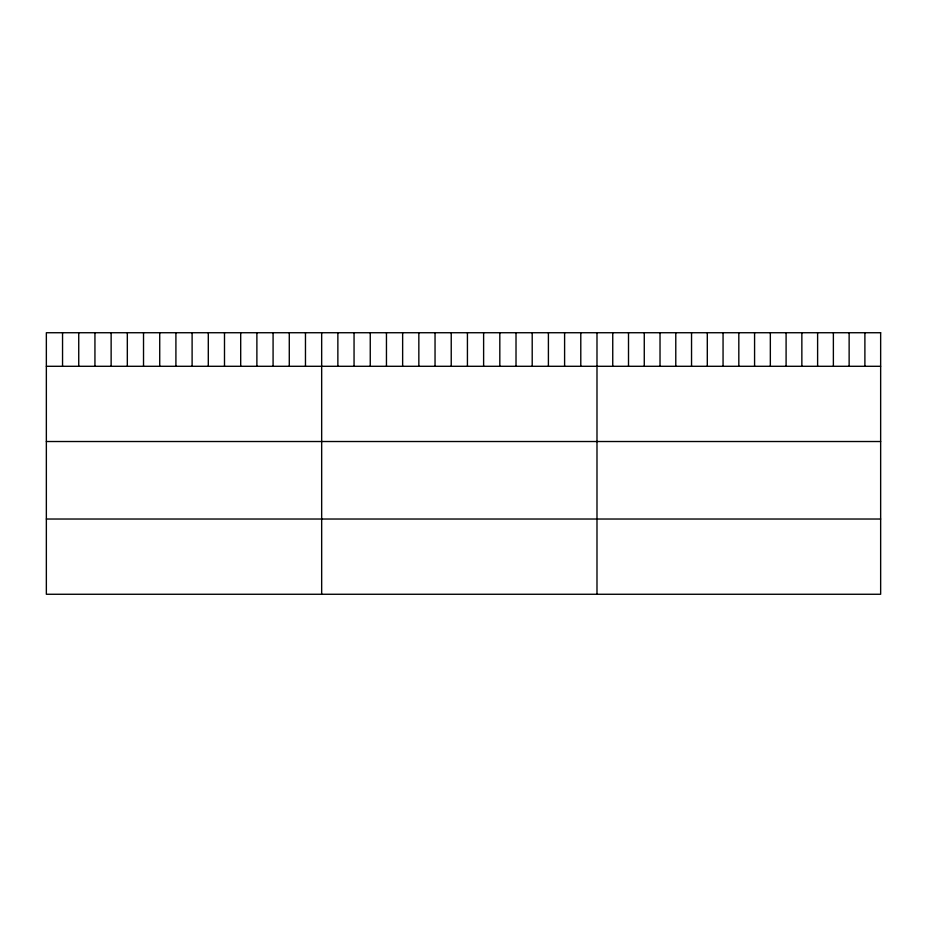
<?xml version="1.0" encoding="UTF-8"?>
<svg xmlns="http://www.w3.org/2000/svg" width="927" height="927" viewBox="0 0 927 927"><rect width="100%" height="100%" fill="white"/><g stroke="black" fill="none" stroke-linecap="round" stroke-linejoin="round"><path stroke-width="1.39" d="M46.35 366.292L880.65 366.292M46.35 441.519L880.65 441.519M46.35 519.027L880.65 519.027M864.891 332.735L864.891 366.292M849.132 332.735L849.132 366.292M833.373 332.735L833.373 366.292M817.614 332.735L817.614 366.292M801.855 332.735L801.855 366.292M786.096 332.735L786.096 366.292M770.337 332.735L770.337 366.292M754.578 332.735L754.578 366.292M738.819 332.735L738.819 366.292M723.06 332.735L723.06 366.292M707.301 332.735L707.301 366.292M691.542 332.735L691.542 366.292M675.783 332.735L675.783 366.292M660.024 332.735L660.024 366.292M644.265 332.735L644.265 366.292M628.506 332.735L628.506 366.292M612.747 332.735L612.747 366.292M596.988 332.735L596.988 594.265M580.789 332.735L580.789 366.292M564.601 332.735L564.601 366.292M548.402 332.735L548.402 366.292M532.202 332.735L532.202 366.292M516.015 332.735L516.015 366.292M499.815 332.735L499.815 366.292M483.616 332.735L483.616 366.292M467.428 332.735L467.428 366.292M451.229 332.735L451.229 366.292M435.041 332.735L435.041 366.292M418.842 332.735L418.842 366.292M402.642 332.735L402.642 366.292M386.455 332.735L386.455 366.292M370.255 332.735L370.255 366.292M354.056 332.735L354.056 366.292M337.868 332.735L337.868 366.292M321.669 332.735L321.669 594.265M305.47 332.735L305.47 366.292M289.282 332.735L289.282 366.292M273.083 332.735L273.083 366.292M256.883 332.735L256.883 366.292M240.696 332.735L240.696 366.292M224.496 332.735L224.496 366.292M208.297 332.735L208.297 366.292M192.109 332.735L192.109 366.292M175.91 332.735L175.91 366.292M159.722 332.735L159.722 366.292M143.523 332.735L143.523 366.292M127.323 332.735L127.323 366.292M111.136 332.735L111.136 366.292M94.936 332.735L94.936 366.292M78.737 332.735L78.737 366.292M62.549 332.735L62.549 366.292M880.65 332.735L46.35 332.735L46.35 594.265L880.65 594.265L880.65 332.735"/></g></svg>
